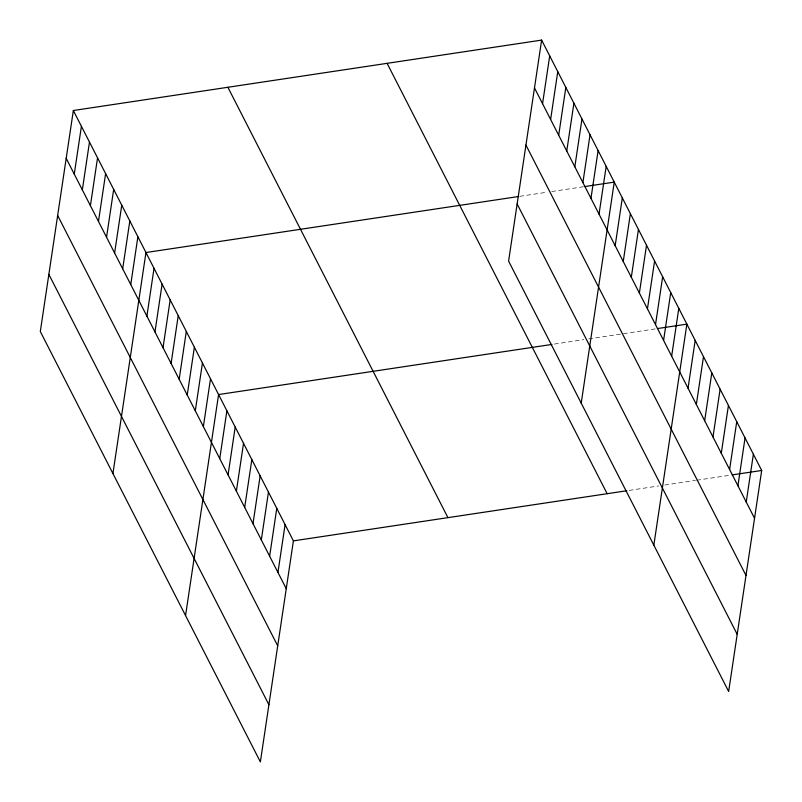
<?xml version="1.0" encoding="UTF-8"?>
<svg xmlns="http://www.w3.org/2000/svg" width="802" height="802" viewBox="0 0 802 802"><rect width="100%" height="100%" fill="white"/><g stroke="black" fill="none" stroke-linecap="round" stroke-linejoin="round"><path stroke-width="0.6" stroke-dasharray="4.01 3.01" d="M519.806 196.32L546.794 192.269M551.696 191.528L583.585 186.736M554.413 344.058L583.846 339.637M588.748 338.895L656.206 328.76M629.229 490.383L658.663 485.962M664.798 485.04L695.454 480.428M696.687 480.248L729.8 475.265"/><path stroke-width="1.2" d="M73.343 110.516L40.311 331.527L260.369 761.9L293.402 540.879L73.343 110.516L541.631 40.1L761.689 470.473L728.657 691.484L508.598 261.121L541.631 40.1M74.265 174.104L81.413 126.295M82.335 189.884L89.483 142.074M90.405 205.663L97.553 157.854M98.476 221.442L105.623 173.633M106.546 237.222L113.683 189.412M114.616 253.001L121.754 205.192M122.676 268.79L129.824 220.971M130.746 284.57L137.894 236.75M112.932 473.551L145.964 252.53L518.583 196.51M146.886 316.128L154.034 268.309M154.956 331.908L162.104 284.098M163.027 347.687L170.174 299.878M171.097 363.466L178.234 315.657M179.167 379.246L186.305 331.437M187.227 395.025L194.375 347.216M195.297 410.804L202.445 362.995M203.367 426.594L210.515 378.775M185.553 615.575L218.585 394.554L551.956 344.429M219.748 458.624L226.896 410.814M228.069 474.884L235.207 427.075M236.379 491.145L243.527 443.336M244.69 507.405L251.838 459.586M253.001 523.666L260.149 475.847M261.322 539.916L268.459 492.107M269.632 556.177L276.78 508.368M277.943 572.438L285.091 524.628M542.553 103.689L549.701 55.879M550.623 119.478L557.761 71.659M558.693 135.257L565.831 87.438M566.753 151.037L573.901 103.217M574.823 166.816L581.971 118.997M582.894 182.595L590.041 134.786M590.964 198.375L598.112 150.565M599.034 214.154L606.182 166.345M581.219 403.135L614.252 182.124L584.808 186.545M615.174 245.713L622.312 197.904M623.244 261.492L630.382 213.683M631.304 277.271L638.452 229.462M639.374 293.061L646.522 245.242M647.445 308.84L654.592 261.021M655.515 324.62L662.663 276.8M663.585 340.399L670.733 292.58M671.655 356.178L678.803 308.369M653.841 545.159L686.863 324.148L657.429 328.569M688.036 388.218L695.184 340.399M696.347 404.479L703.494 356.659M704.657 420.729L711.805 372.92M712.978 436.99L720.126 389.181M721.289 453.25L728.437 405.441M729.599 469.511L736.747 421.692M737.92 485.771L745.058 437.952M746.231 502.022L753.379 454.213M293.402 540.879L626.773 490.754M732.256 474.894L761.689 470.473M534.483 87.909L754.542 518.282M525.942 145.072L746 575.445M517.14 203.959L737.198 634.332M387.095 63.338L607.154 493.711M227.878 87.278L447.937 517.651M66.195 158.325L286.254 588.698M57.654 215.477L277.713 645.851M48.852 274.374L268.911 704.747"/></g></svg>
